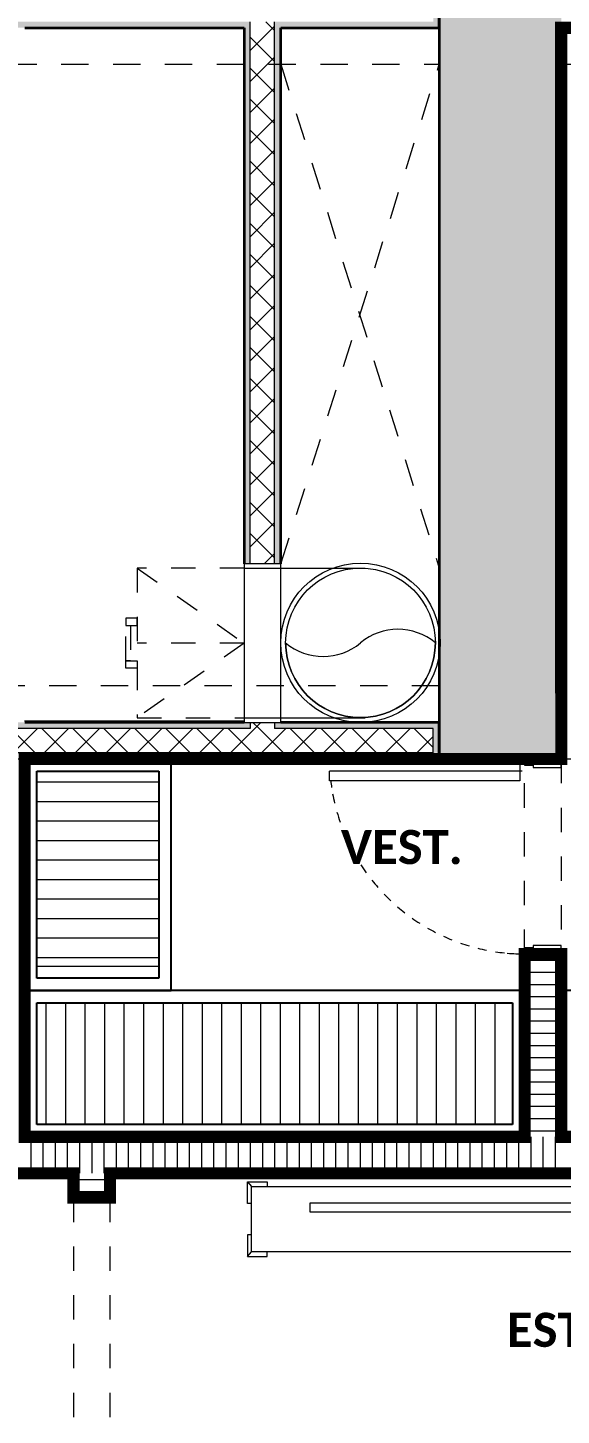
# Model space of a CAD drawing. Header units: metres. Extents: x -144 to 1000, y -717 to 29.
# Drawn here: x 654.07 to 656.25, y -563.11 to -557.41 of the extents above; entities that cross this region are included whole.
import ezdxf

# ---------------------------------------------------------------- set-up
doc = ezdxf.new("R2010")
doc.units = ezdxf.units.M
for name, pattern in [('Basculante', [0.11625, 0.075, -0.04125]), ('basculante modificado', [0.18, 0.1125, -0.0675]), ('Trazo', [0.45, 0.225, -0.225])]:
    doc.linetypes.add(name, pattern=pattern)
doc.layers.get('0').update_dxf_attribs({"color": 1})
doc.layers.add('00-MEDICION', color=30, linetype='Continuous')
for name, color, linetype, lineweight in [('A-DETL', 1, 'Continuous', 9), ('A-DETL-GENF', 1, 'Continuous', 9), ('A-DETL-MEDM', 1, 'Continuous', 30), ('A-DETL-THIN', 1, 'Continuous', 9), ('A-DOOR', 1, 'Continuous', 9), ('A-DOOR-FRAM', 1, 'Continuous', 9), ('A-DOOR-HDLN', 1, 'Trazo', 20), ('A-FLOR-OVHD', 7, 'Basculante', 9), ('A-GENM', 1, 'Continuous', 9), ('A-WALL', 4, 'Continuous', 9), ('G-ANNO-TEXT', 2, 'Continuous', 9), ('I-FURN', 2, 'Continuous', 9), ('S-COLS', 7, 'Continuous', 9), ('S-STRS', 1, 'Continuous', 9)]:
    doc.layers.add(name, color=color, linetype=linetype, lineweight=lineweight)
doc.layers.add('A-WALL-PATT', color=7, linetype='Continuous', lineweight=35, true_color=0x9c9c9c)
doc.styles.add('Calibri_B', font='calibrib.ttf', dxfattribs={"height": 0.165})

# ---------------------------------------------------------------- blocks, each defined once
blk = doc.blocks.new('A')
at = {"layer": 'A-WALL-PATT', "true_color": 0x747474}
h = blk.add_hatch(color=8, dxfattribs=at)
h.paths.add_polyline_path([(652.4214, -496.6486), (653.926, -496.6482), (653.926, -496.6236), (648.9258, -496.6236), (648.9258, -496.5236), (648.9011, -496.5237), (648.9011, -496.6486), (652.1972, -496.6486)])
h.paths.add_polyline_path([(654.676, -496.6486), (654.701, -496.6486), (654.701, -496.5236), (654.676, -496.5236), (654.676, -496.6236), (654.026, -496.6236), (654.026, -496.6486), (654.2351, -496.6486)])
at = {"layer": 'A-WALL-PATT', "lineweight": 5, "true_color": 0x747474}
blk.add_hatch(color=8, dxfattribs=at).paths.add_polyline_path([(653.9014, -498.8485), (653.926, -498.8485), (653.926, -496.6486), (653.901, -496.6487), (653.901, -498.8485)])
at = {"layer": 'A-WALL-PATT', "true_color": 0x747474}
blk.add_hatch(color=8, dxfattribs=at).paths.add_polyline_path([(654.026, -498.8485), (654.051, -498.8485), (654.051, -496.6486), (654.026, -496.6486), (654.026, -498.1932)])
at = {"layer": 'A-WALL-PATT', "lineweight": 5, "true_color": 0x747474}
h = blk.add_hatch(color=8, dxfattribs=at)
h.paths.add_polyline_path([(654.676, -499.6235), (654.701, -499.6231), (654.701, -499.4985), (654.026, -499.4985), (654.026, -499.5235), (654.676, -499.5235)])
h.paths.add_polyline_path([(649.9258, -499.5735), (649.9258, -499.5235), (653.926, -499.5235), (653.926, -499.4985), (649.9008, -499.4985), (649.9008, -499.5735)])
at = {"layer": 'A-WALL-PATT', "true_color": 0x747474}
h = blk.add_hatch(color=8, dxfattribs=at)
h.paths.add_polyline_path([(653.351, -499.6485), (654.701, -499.6485), (654.701, -499.6235), (653.001, -499.6235), (653.001, -499.6485), (653.2161, -499.6485)])
h.paths.add_polyline_path([(652.6688, -499.6485), (652.851, -499.6485), (652.851, -499.6235), (651.651, -499.6235), (651.651, -499.6485), (652.5823, -499.6485)])
h.paths.add_polyline_path([(651.1782, -499.6485), (651.501, -499.6485), (651.501, -499.6235), (650.1258, -499.6235), (650.1258, -499.6485), (650.301, -499.6485)])
h.paths.add_polyline_path([(650.0008, -499.6485), (650.0258, -499.6485), (650.0258, -499.6235), (649.9008, -499.6235), (649.9008, -499.6485), (649.9258, -499.6485)])
at = {"layer": 'S-COLS', "true_color": 0x5b5b5b}
h = blk.add_hatch(color=251, dxfattribs=at)
h.paths.add_polyline_path([(659.0008, -507.3486), (659.0008, -506.4486), (658.5008, -506.4486), (658.5008, -507.3486), (658.91, -507.3486)])
h.paths.add_polyline_path([(640.762, -507.3486), (641.201, -507.3486), (641.201, -506.4486), (640.701, -506.4486), (640.701, -507.3486), (640.7571, -507.3486)])
h.paths.add_polyline_path([(648.401, -507.3485), (648.901, -507.3485), (648.901, -506.4485), (648.401, -506.4485), (648.401, -507.2508)])
h.paths.add_polyline_path([(648.401, -499.6485), (648.901, -499.6485), (648.901, -498.7485), (648.401, -498.7485), (648.401, -499.4985)])
h.paths.add_polyline_path([(644.6008, -499.6485), (646.601, -499.6485), (646.6006, -499.1486), (644.9008, -499.1486), (644.9008, -496.9986), (646.6011, -496.9986), (646.6006, -496.4986), (644.6008, -496.4986), (644.6008, -499.5013)])
h.paths.add_polyline_path([(641.201, -499.6485), (641.201, -498.9486), (640.701, -498.9486), (640.701, -499.6485), (640.9884, -499.6485)])
h.paths.add_polyline_path([(655.2011, -499.6485), (655.2011, -496.4985), (654.7011, -496.4985), (654.7011, -499.6485), (655.112, -499.6485)])
h.paths.add_polyline_path([(659.0011, -499.6485), (659.0011, -498.9486), (658.6011, -498.9486), (658.6011, -499.6485)])
h.paths.add_polyline_path([(648.4011, -497.3986), (648.9011, -497.3986), (648.9011, -496.4986), (648.4011, -496.4986), (648.4011, -496.5279)])
h.paths.add_polyline_path([(641.2008, -497.1986), (641.2008, -496.4975), (640.7008, -496.4986), (640.7008, -497.1986), (640.9884, -497.1986)])
h.paths.add_polyline_path([(659.0011, -497.1986), (659.0011, -496.4975), (658.6011, -496.4975), (658.6011, -497.1986), (658.8767, -497.1986)])
h.paths.add_polyline_path([(658.501, -488.4986), (659.001, -488.4986), (659.001, -487.5986), (658.501, -487.5986), (658.501, -487.7238)])
h.paths.add_polyline_path([(648.476, -488.4986), (648.901, -488.4986), (648.901, -487.5986), (648.401, -487.5986), (648.401, -488.4986)])
h.paths.add_polyline_path([(641.801, -487.8986), (641.801, -487.3986), (640.901, -487.3986), (640.901, -487.8986), (641.6261, -487.8986)])
at = {"layer": 'A-DETL', "color": 7, "linetype": 'basculante modificado'}
for p, q in [((648.9008, -496.7975), (654.701, -496.7975)), ((654.051, -498.8485), (654.701, -496.7975)), ((654.051, -496.7975), (654.701, -498.8658)), ((655.201, -496.7985), (658.6011, -496.7985)), ((654.701, -499.3485), (648.9008, -499.3485)), ((658.6004, -499.3485), (655.201, -499.3485)), ((648.9008, -499.6485), (654.701, -499.6485)), ((655.201, -499.6485), (658.6011, -499.6485))]:
    blk.add_line(p, q, dxfattribs=at)
at = {"layer": 'A-DETL-GENF', "linetype": 'Basculante'}
for p, q in [((655.051, -499.6485), (655.201, -499.6485)), ((655.051, -500.4485), (655.051, -499.6485)), ((655.201, -499.6485), (655.201, -500.4485)), ((655.201, -500.4485), (655.051, -500.4485)), ((653.201, -501.4485), (653.201, -502.5485)), ((653.351, -502.5485), (653.351, -501.4485))]:
    blk.add_line(p, q, dxfattribs=at)
at = {"layer": 'A-DETL-GENF', "color": 251, "true_color": 0x535353}
for p, q in [((653.051, -499.7426), (653.551, -499.7426)), ((653.051, -499.8226), (653.551, -499.8226)), ((653.051, -499.9026), (653.551, -499.9026)), ((653.051, -499.9826), (653.551, -499.9826)), ((653.051, -500.0626), (653.551, -500.0626)), ((653.051, -500.1426), (653.551, -500.1426)), ((653.051, -500.2226), (653.551, -500.2226)), ((653.051, -500.3026), (653.551, -500.3026)), ((653.051, -500.3826), (653.551, -500.3826)), ((653.051, -500.4626), (653.551, -500.4626)), ((653.0896, -501.1485), (653.0896, -500.6485)), ((653.1696, -501.1485), (653.1696, -500.6485)), ((653.2496, -501.1485), (653.2496, -500.6485)), ((653.3296, -501.1485), (653.3296, -500.6485)), ((653.4096, -501.1485), (653.4096, -500.6485)), ((653.4896, -501.1485), (653.4896, -500.6485)), ((653.5696, -501.1485), (653.5696, -500.6485)), ((653.6496, -501.1485), (653.6496, -500.6485)), ((653.7296, -501.1485), (653.7296, -500.6485)), ((653.8096, -501.1485), (653.8096, -500.6485)), ((653.8896, -501.1485), (653.8896, -500.6485)), ((653.9696, -501.1485), (653.9696, -500.6485)), ((654.0496, -501.1485), (654.0496, -500.6485)), ((654.1296, -501.1485), (654.1296, -500.6485)), ((654.2096, -501.1485), (654.2096, -500.6485)), ((654.2896, -501.1485), (654.2896, -500.6485)), ((654.3696, -501.1485), (654.3696, -500.6485)), ((654.4496, -501.1485), (654.4496, -500.6485)), ((654.5296, -501.1485), (654.5296, -500.6485)), ((654.6096, -501.1485), (654.6096, -500.6485)), ((654.6896, -501.1485), (654.6896, -500.6485)), ((654.7696, -501.1485), (654.7696, -500.6485)), ((654.8496, -501.1485), (654.8496, -500.6485)), ((654.9296, -501.1485), (654.9296, -500.6485))]:
    blk.add_line(p, q, dxfattribs=at)
at = {"layer": 'A-DETL-MEDM'}
blk.add_line((653.351, -501.4485), (653.201, -501.4485), dxfattribs=at)
at = {"layer": 'A-DETL-THIN'}
for p, q in [((654.051, -498.8485), (653.901, -498.8485)), ((653.901, -498.8485), (653.901, -499.4985)), ((653.901, -498.8658), (654.3972, -498.8658)), ((654.051, -499.4985), (654.051, -498.8485)), ((653.901, -499.4797), (654.3972, -499.4797)), ((653.901, -499.4985), (654.051, -499.4985)), ((653.551, -499.6985), (653.051, -499.6985)), ((653.051, -499.6985), (653.051, -500.4985)), ((653.551, -500.4985), (653.551, -499.6985)), ((653.051, -500.4985), (653.551, -500.4985)), ((655.001, -500.6485), (653.051, -500.6485)), ((653.051, -500.6485), (653.051, -501.1485)), ((655.001, -501.1485), (655.001, -500.6485)), ((653.051, -501.1485), (655.001, -501.1485))]:
    blk.add_line(p, q, dxfattribs=at)
for radius in [0.3269, 0.3069]:
    blk.add_circle((654.3779, -499.1721), radius, dxfattribs=at)
for centre, radius, start, end in [((654.5314, -499.3562), 0.2397, 50.181, 129.819), ((654.3779, -499.1721), 0.3069, 180, 0), ((654.2245, -498.988), 0.2397, 230.181, 309.819)]:
    blk.add_arc(centre, radius, start, end, dxfattribs=at)
at = {"layer": 'A-DOOR', "lineweight": 15}
for p, q in [((654.251, -499.7385), (654.251, -499.6985)), ((655.041, -499.6985), (654.251, -499.6985)), ((655.031, -499.6635), (655.031, -499.7385)), ((655.041, -499.6635), (655.031, -499.6635)), ((655.041, -499.6485), (655.041, -499.6635)), ((655.031, -499.7385), (654.251, -499.7385))]:
    blk.add_line(p, q, dxfattribs=at)
at = {"layer": 'A-DOOR'}
blk.add_line((655.051, -499.6485), (655.201, -499.6485), dxfattribs=at)
for start, end in [(186.4594, 188.45), (190.2582, 193.1511), (190.2582, 193.1511), (195.8316, 198.8857), (201.7283, 204.5549), (207.366, 210.1622), (212.9441, 215.7122), (218.4672, 221.2097), (223.9406, 226.6605), (229.3702, 232.0705), (234.7622, 237.4462), (240.1233, 242.7944), (245.4605, 248.1223), (250.7809, 253.4371), (256.0919, 258.7462), (261.4009, 264.0571), (264.8602, 270)]:
    blk.add_arc((655.051, -499.6485), 0.8, start, end, dxfattribs=at)
at = {"layer": 'A-DOOR-FRAM'}
for p, q in [((655.051, -499.6485), (655.051, -499.6735)), ((655.051, -499.6735), (655.086, -499.6735)), ((655.086, -499.6735), (655.086, -499.6835)), ((655.086, -499.6835), (655.201, -499.6835)), ((655.201, -499.6835), (655.201, -499.6485)), ((655.086, -500.4235), (655.051, -500.4235)), ((655.051, -500.4235), (655.051, -500.4485)), ((655.201, -500.4135), (655.086, -500.4135)), ((655.086, -500.4135), (655.086, -500.4235)), ((655.201, -500.4485), (655.201, -500.4135))]:
    blk.add_line(p, q, dxfattribs=at)
at = {"layer": 'A-DOOR-HDLN'}
blk.add_line((655.201, -500.4485), (655.051, -500.4485), dxfattribs=at)
at = {"layer": 'A-FLOR-OVHD'}
for p, q in [((653.4621, -498.8658), (653.4621, -499.4797)), ((653.4621, -498.8658), (653.901, -499.1735)), ((653.901, -498.8658), (653.4621, -498.8658)), ((653.4621, -499.0709), (653.4154, -499.0709)), ((653.4154, -499.0709), (653.4154, -499.1013)), ((653.4621, -499.1013), (653.4621, -499.0709)), ((653.4154, -499.1013), (653.4621, -499.1013)), ((653.4154, -499.2457), (653.4154, -499.1013)), ((653.4154, -499.1013), (653.4355, -499.1013)), ((653.4355, -499.1013), (653.4355, -499.2457)), ((653.901, -499.1735), (653.4621, -499.4797)), ((653.901, -499.1735), (653.4621, -499.1735)), ((653.4154, -499.2457), (653.4621, -499.2457)), ((653.4154, -499.2761), (653.4154, -499.2457)), ((653.4355, -499.2457), (653.4154, -499.2457)), ((653.4621, -499.2761), (653.4154, -499.2761)), ((653.4621, -499.2457), (653.4621, -499.2761)), ((653.4621, -499.4797), (653.901, -499.4797))]:
    blk.add_line(p, q, dxfattribs=at)
at = {"layer": 'A-GENM', "lineweight": 25}
for p, q in [((653.601, -499.6485), (653.001, -499.6485)), ((653.051, -500.5485), (653.051, -499.6985)), ((653.051, -499.6985), (653.551, -499.6985)), ((653.551, -499.6985), (653.551, -500.5485)), ((653.601, -500.5985), (653.601, -499.6485)), ((653.551, -500.5485), (653.051, -500.5485)), ((653.001, -500.5985), (653.601, -500.5985)), ((655.051, -500.5985), (653.001, -500.5985)), ((655.051, -501.1985), (655.051, -500.5985)), ((655.201, -500.5985), (655.201, -501.1985)), ((656.151, -500.5985), (655.201, -500.5985)), ((653.051, -501.1485), (653.051, -500.6485)), ((653.051, -500.6485), (655.001, -500.6485)), ((655.001, -500.6485), (655.001, -501.1485)), ((655.001, -501.1485), (653.051, -501.1485)), ((653.001, -501.1985), (655.051, -501.1985)), ((655.201, -501.1985), (656.151, -501.1985))]:
    blk.add_line(p, q, dxfattribs=at)
at = {"layer": 'A-WALL', "lineweight": 35}
for p, q in [((654.701, -496.6486), (654.701, -496.4986)), ((653.0016, -496.6486), (653.901, -496.6486)), ((653.901, -496.6486), (653.901, -498.8485)), ((654.051, -496.6486), (654.701, -496.6486)), ((654.051, -498.8485), (654.051, -496.6486)), ((653.901, -499.4985), (653.0016, -499.4985)), ((654.701, -499.4985), (654.051, -499.4985)), ((654.701, -499.6485), (654.701, -499.4985)), ((653.001, -499.6485), (654.701, -499.6485)), ((655.051, -500.4485), (655.051, -501.1985)), ((655.201, -500.4485), (655.051, -500.4485)), ((655.201, -501.1985), (655.201, -500.4485)), ((655.051, -501.1985), (653.001, -501.1985)), ((656.151, -501.1985), (655.201, -501.1985)), ((651.501, -501.3485), (653.201, -501.3485)), ((653.201, -501.3485), (653.201, -501.4485)), ((653.351, -501.4485), (653.351, -501.3485)), ((653.351, -501.3485), (656.301, -501.3485))]:
    blk.add_line(p, q, dxfattribs=at)
at = {"layer": 'A-WALL'}
for p, q in [((653.926, -498.8485), (653.926, -496.6236)), ((654.026, -498.8485), (654.026, -496.6236)), ((653.926, -499.5235), (649.9258, -499.5235)), ((653.926, -499.4985), (653.926, -499.5235)), ((654.026, -499.4985), (654.026, -499.5235)), ((654.676, -499.5235), (654.026, -499.5235)), ((654.676, -499.6235), (654.676, -499.5235)), ((654.676, -499.6235), (650.1258, -499.6235))]:
    blk.add_line(p, q, dxfattribs=at)
at = {"layer": 'A-WALL-PATT', "color": 1, "lineweight": 5, "true_color": 0xff0000}
for p, q in [((654.026, -496.6601), (653.9894, -496.6236)), ((653.926, -496.742), (654.026, -496.642)), ((654.026, -496.7874), (653.926, -496.6874)), ((653.926, -496.8693), (654.026, -496.7693)), ((654.026, -496.9147), (653.926, -496.8147)), ((653.926, -496.9965), (654.026, -496.8965)), ((654.026, -497.0419), (653.926, -496.9419)), ((653.926, -497.1238), (654.026, -497.0238)), ((654.026, -497.1692), (653.926, -497.0692)), ((653.926, -497.2511), (654.026, -497.1511)), ((654.026, -497.2965), (653.926, -497.1965)), ((653.926, -497.3784), (654.026, -497.2784)), ((654.026, -497.4238), (653.926, -497.3238)), ((653.926, -497.5057), (654.026, -497.4057)), ((654.026, -497.5511), (653.926, -497.4511)), ((653.926, -497.6329), (654.026, -497.5329)), ((654.026, -497.6783), (653.926, -497.5783)), ((653.926, -497.7602), (654.026, -497.6602)), ((654.026, -497.8056), (653.926, -497.7056)), ((653.926, -497.8875), (654.026, -497.7875)), ((654.026, -497.9329), (653.926, -497.8329)), ((653.926, -498.0148), (654.026, -497.9148)), ((654.026, -498.0602), (653.926, -497.9602)), ((653.926, -498.1421), (654.026, -498.0421)), ((654.026, -498.1875), (653.926, -498.0875)), ((653.926, -498.2693), (654.026, -498.1693)), ((654.026, -498.3147), (653.926, -498.2147)), ((653.926, -498.3966), (654.026, -498.2966)), ((654.026, -498.442), (653.926, -498.342)), ((653.926, -498.5239), (654.026, -498.4239)), ((654.026, -498.5693), (653.926, -498.4693)), ((653.926, -498.6512), (654.026, -498.5512)), ((654.026, -498.6966), (653.926, -498.5966)), ((653.926, -498.7785), (654.026, -498.6785)), ((654.026, -498.8239), (653.926, -498.7239)), ((653.9832, -498.8485), (654.026, -498.8057)), ((653.0437, -499.6235), (652.9437, -499.5235)), ((652.9537, -499.6235), (653.0537, -499.5235)), ((653.171, -499.6235), (653.071, -499.5235)), ((653.081, -499.6235), (653.181, -499.5235)), ((653.2983, -499.6235), (653.1983, -499.5235)), ((653.2082, -499.6235), (653.3082, -499.5235)), ((653.4255, -499.6235), (653.3255, -499.5235)), ((653.3355, -499.6235), (653.4355, -499.5235)), ((653.5528, -499.6235), (653.4528, -499.5235)), ((653.4628, -499.6235), (653.5628, -499.5235)), ((653.6801, -499.6235), (653.5801, -499.5235)), ((653.5901, -499.6235), (653.6901, -499.5235)), ((653.8074, -499.6235), (653.7074, -499.5235)), ((653.7173, -499.6235), (653.8173, -499.5235)), ((653.9347, -499.6235), (653.8347, -499.5235)), ((653.8446, -499.6235), (653.9446, -499.5235)), ((653.9619, -499.5235), (653.9369, -499.4985)), ((653.9446, -499.5235), (653.9696, -499.4985)), ((654.0619, -499.6235), (653.9619, -499.5235)), ((653.9719, -499.6235), (654.0719, -499.5235)), ((654.1892, -499.6235), (654.0892, -499.5235)), ((654.0992, -499.6235), (654.1992, -499.5235)), ((654.3165, -499.6235), (654.2165, -499.5235)), ((654.2265, -499.6235), (654.3265, -499.5235)), ((654.4438, -499.6235), (654.3438, -499.5235)), ((654.3537, -499.6235), (654.4537, -499.5235)), ((654.5711, -499.6235), (654.4711, -499.5235)), ((654.481, -499.6235), (654.581, -499.5235)), ((654.676, -499.6011), (654.5983, -499.5235)), ((654.6083, -499.6235), (654.676, -499.5558))]:
    blk.add_line(p, q, dxfattribs=at)
at = {"layer": 'A-WALL-PATT', "color": 8, "lineweight": 5, "true_color": 0x727272}
for p, q in [((655.051, -500.4736), (655.201, -500.4736)), ((655.051, -500.5236), (655.201, -500.5236)), ((655.051, -500.5736), (655.201, -500.5736)), ((655.051, -500.6236), (655.201, -500.6236)), ((655.051, -500.6736), (655.201, -500.6736)), ((655.051, -500.7236), (655.201, -500.7236)), ((655.051, -500.7736), (655.201, -500.7736)), ((655.051, -500.8236), (655.201, -500.8236)), ((655.051, -500.8736), (655.201, -500.8736)), ((655.051, -500.9236), (655.201, -500.9236)), ((655.051, -500.9736), (655.201, -500.9736)), ((655.051, -501.0236), (655.201, -501.0236)), ((655.051, -501.0736), (655.201, -501.0736)), ((655.051, -501.1236), (655.201, -501.1236)), ((655.051, -501.1736), (655.201, -501.1736)), ((653.0259, -501.1985), (653.0259, -501.3485)), ((653.0759, -501.1985), (653.0759, -501.3485)), ((653.1259, -501.1985), (653.1259, -501.3485)), ((653.1759, -501.1985), (653.1759, -501.3485)), ((653.2259, -501.1985), (653.2259, -501.3485)), ((653.2759, -501.1985), (653.2759, -501.3485)), ((653.3259, -501.1985), (653.3259, -501.3485)), ((653.3759, -501.1985), (653.3759, -501.3485)), ((653.4259, -501.1985), (653.4259, -501.3485)), ((653.4759, -501.1985), (653.4759, -501.3485)), ((653.5259, -501.1985), (653.5259, -501.3485)), ((653.5759, -501.1985), (653.5759, -501.3485)), ((653.6259, -501.1985), (653.6259, -501.3485)), ((653.6759, -501.1985), (653.6759, -501.3485)), ((653.7259, -501.1985), (653.7259, -501.3485)), ((653.7759, -501.1985), (653.7759, -501.3485)), ((653.8259, -501.1985), (653.8259, -501.3485)), ((653.8759, -501.1985), (653.8759, -501.3485)), ((653.9259, -501.1985), (653.9259, -501.3485)), ((653.9759, -501.1985), (653.9759, -501.3485)), ((654.0259, -501.1985), (654.0259, -501.3485)), ((654.0759, -501.1985), (654.0759, -501.3485)), ((654.1259, -501.1985), (654.1259, -501.3485)), ((654.1759, -501.1985), (654.1759, -501.3485)), ((654.2259, -501.1985), (654.2259, -501.3485)), ((654.2759, -501.1985), (654.2759, -501.3485)), ((654.3259, -501.1985), (654.3259, -501.3485)), ((654.3759, -501.1985), (654.3759, -501.3485)), ((654.4259, -501.1985), (654.4259, -501.3485)), ((654.4759, -501.1985), (654.4759, -501.3485)), ((654.5259, -501.1985), (654.5259, -501.3485)), ((654.5759, -501.1985), (654.5759, -501.3485)), ((654.6259, -501.1985), (654.6259, -501.3485)), ((654.6759, -501.1985), (654.6759, -501.3485)), ((654.7259, -501.1985), (654.7259, -501.3485)), ((654.7759, -501.1985), (654.7759, -501.3485)), ((654.8259, -501.1985), (654.8259, -501.3485)), ((654.8759, -501.1985), (654.8759, -501.3485)), ((654.9259, -501.1985), (654.9259, -501.3485)), ((654.9759, -501.1985), (654.9759, -501.3485)), ((655.0259, -501.1985), (655.0259, -501.3485)), ((655.0759, -501.1985), (655.0759, -501.3485)), ((655.1259, -501.1985), (655.1259, -501.3485)), ((655.1759, -501.1985), (655.1759, -501.3485)), ((653.201, -501.3736), (653.351, -501.3736)), ((653.201, -501.4236), (653.351, -501.4236))]:
    blk.add_line(p, q, dxfattribs=at)
at = {"layer": 'I-FURN'}
for p, q in [((653.9141, -501.3835), (653.9956, -501.3835)), ((653.9141, -501.473), (653.9141, -501.3835)), ((653.9141, -501.3835), (653.9311, -501.4022)), ((653.9311, -501.4022), (655.4779, -501.4022)), ((653.9311, -501.6712), (653.9311, -501.4022)), ((653.9956, -501.3835), (653.9956, -501.4022)), ((653.9311, -501.473), (653.9141, -501.473)), ((654.1719, -501.4694), (655.256, -501.4694)), ((654.1719, -501.5086), (654.1719, -501.4694)), ((655.256, -501.5086), (654.1719, -501.5086)), ((653.9141, -501.6003), (653.9141, -501.6899)), ((653.9311, -501.6003), (653.9141, -501.6003)), ((653.9141, -501.6899), (653.9311, -501.6712)), ((653.9141, -501.6899), (653.9956, -501.6899)), ((655.4779, -501.6712), (653.9311, -501.6712)), ((653.9956, -501.6899), (653.9956, -501.6712))]:
    blk.add_line(p, q, dxfattribs=at)
at = {"layer": 'S-COLS', "lineweight": 35}
for p, q in [((654.7011, -496.4985), (654.7011, -499.6485)), ((654.7011, -499.6485), (655.2011, -499.6485))]:
    blk.add_line(p, q, dxfattribs=at)
at = {"layer": 'S-STRS'}
blk.add_line((653.901, -499.4932), (653.0009, -499.4932), dxfattribs=at)
at = {"layer": 'G-ANNO-TEXT', "style": 'Calibri_B'}
for s, p in [('VEST.', (654.2975, -500.08)), ('ESTAR', (654.9783, -502.0606))]:
    blk.add_text(s, height=0.14, dxfattribs=at).set_placement(p)

msp = doc.modelspace()

# ---------------------------------------------------------------- linework, layer by layer
at = {"layer": '00-MEDICION'}
for points in [[(657.2044, -561.964, 0.05, 0.05, 0), (656.2543, -561.964, 0.05, 0.05, 0), (656.2543, -561.214, 0.05, 0.05, 0), (656.1043, -561.214, 0.05, 0.05, 0), (656.1043, -561.964, 0.05, 0.05, 0), (654.0544, -561.964, 0.05, 0.05, 0), (654.0544, -560.414, 0.05, 0.05, 0), (656.2545, -560.414, 0.05, 0.05, 0), (656.2543, -557.414, 0.05, 0.05, 0), (659.6544, -557.414, 0.05, 0.05, 0)], [(651.0542, -566.114, 0.05, 0.05, 0), (651.0542, -562.114, 0.05, 0.05, 0), (651.3544, -562.114, 0.05, 0.05, 0), (651.3544, -561.964, 0.05, 0.05, 0), (651.2042, -561.964, 0.05, 0.05, 0), (651.2042, -561.589, 0.05, 0.05, 0), (651.0542, -561.589, 0.05, 0.05, 0), (651.0542, -560.589, 0.05, 0.05, 0), (651.2042, -560.589, 0.05, 0.05, 0), (651.2042, -560.414, 0.05, 0.05, 0), (652.5544, -560.414, 0.05, 0.05, 0), (652.5544, -561.164, 0.05, 0.05, 0), (652.7044, -561.164, 0.05, 0.05, 0), (652.7044, -560.414, 0.05, 0.05, 0), (653.9044, -560.414, 0.05, 0.05, 0), (653.9044, -561.964, 0.05, 0.05, 0), (652.5544, -561.964, 0.05, 0.05, 0), (652.5544, -562.114, 0.05, 0.05, 0), (654.2543, -562.114, 0.05, 0.05, 0), (654.2543, -562.214, 0.05, 0.05, 0), (654.4043, -562.214, 0.05, 0.05, 0), (654.4043, -562.114, 0.05, 0.05, 0), (657.3544, -562.114, 0.05, 0.05, 0)]]:
    msp.add_lwpolyline(points, format="xyseb", dxfattribs=at)

# ---------------------------------------------------------------- block references
at = {"color": 3}
msp.add_blockref('A', (1.0534, -60.7655), dxfattribs=at)

doc.saveas('drawing.dxf')
